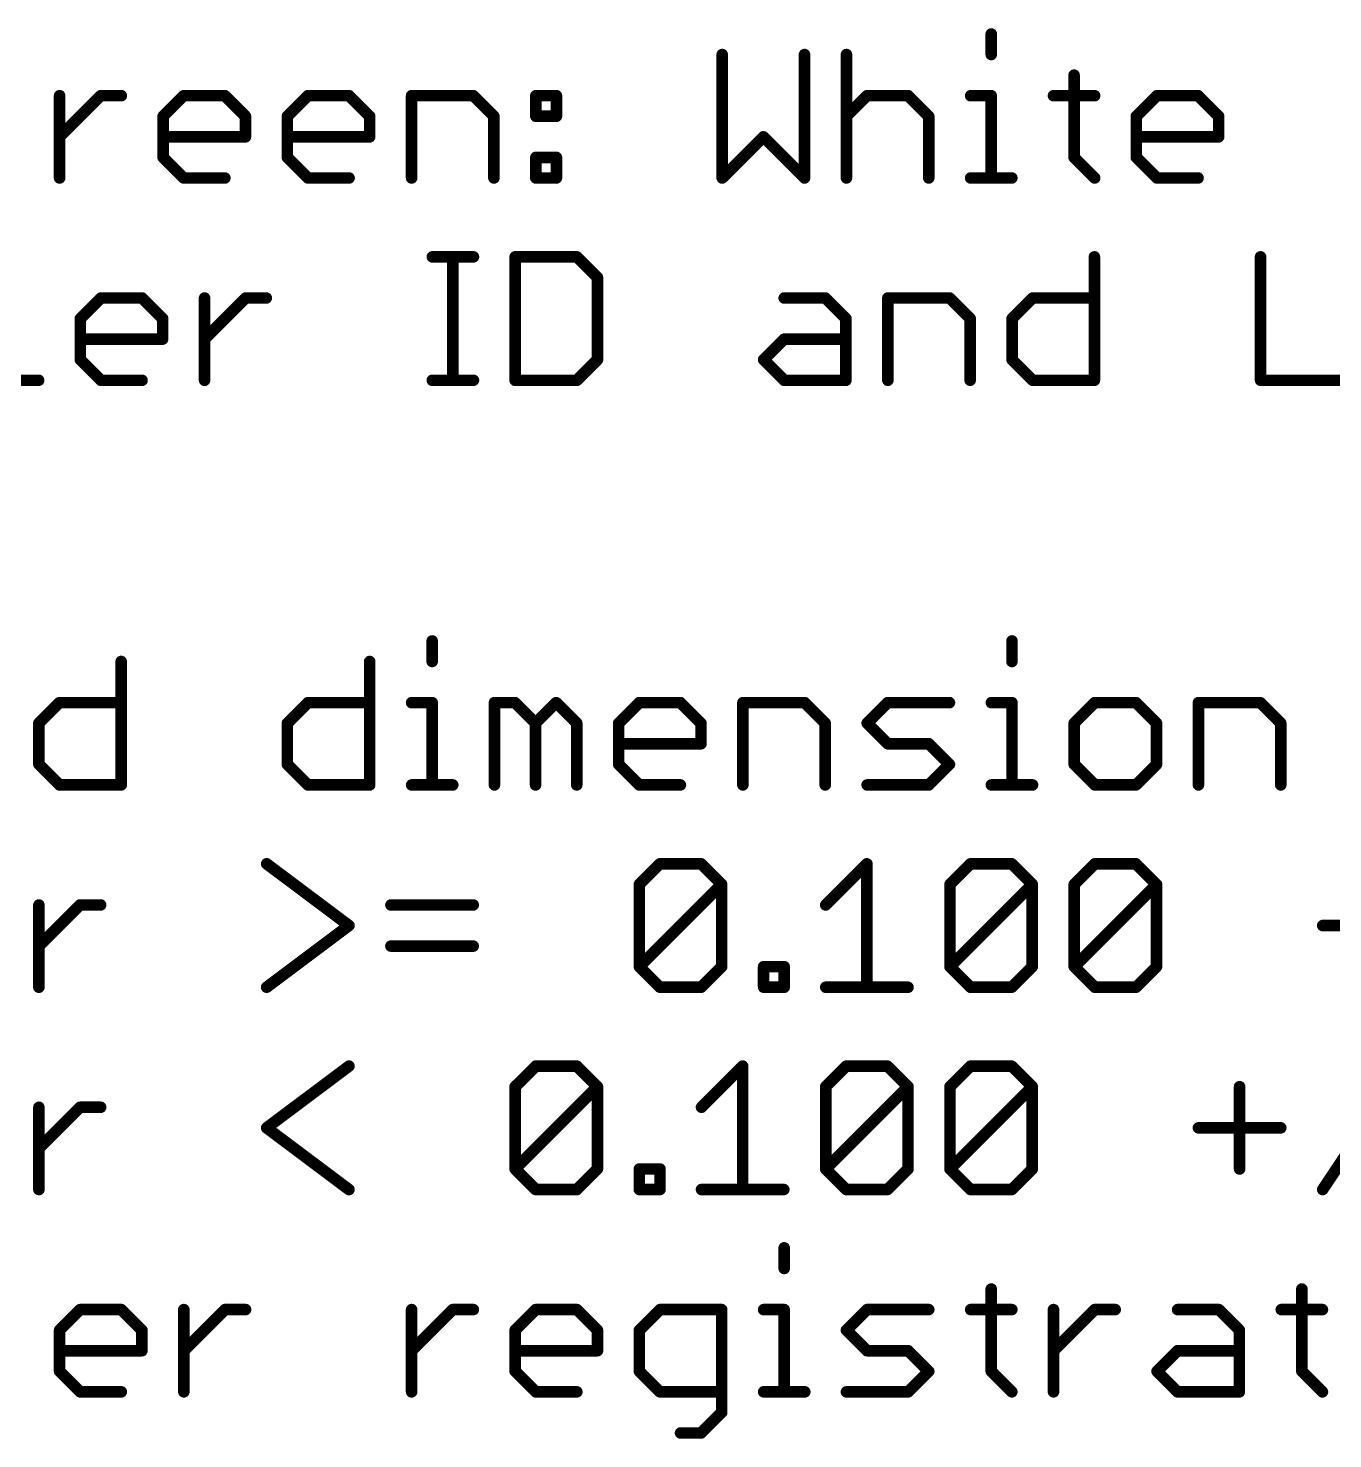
# Model space of a CAD drawing. Extents: x -1.41 to 8.41, y -3.01 to 3.01.
# Drawn here: x 2.829 to 3.506, y -0.776 to -0.044 of the extents above; entities that cross this region are included whole.
import ezdxf

# ---------------------------------------------------------------- set-up
doc = ezdxf.new("R2010")
doc.units = 0
doc.layers.add('52', color=253, linetype='CONTINUOUS')

msp = doc.modelspace()

# ---------------------------------------------------------------- linework, layer by layer
at = {"layer": '52', "const_width": 0.006}
for points in [[(3.328367, -0.04727), (3.328367, -0.057945)], [(3.188782, -0.057945), (3.188782, -0.122)], [(3.231485, -0.122), (3.231485, -0.057945)], [(3.253237, -0.057945), (3.253237, -0.122)], [(3.371337, -0.068621), (3.371337, -0.111324)], [(2.845022, -0.122), (2.845022, -0.079297)], [(2.845022, -0.100648), (2.866374, -0.079297)], [(2.866374, -0.079297), (2.877049, -0.079297)], [(2.898734, -0.089973), (2.90941, -0.079297)], [(2.90941, -0.079297), (2.930762, -0.079297)], [(2.930762, -0.079297), (2.941438, -0.089973)], [(2.963189, -0.089973), (2.973865, -0.079297)], [(2.973865, -0.079297), (2.995217, -0.079297)], [(2.995217, -0.079297), (3.005893, -0.089973)], [(3.027644, -0.122), (3.027644, -0.079297)], [(3.027644, -0.079297), (3.059672, -0.079297)], [(3.059672, -0.079297), (3.070348, -0.089973)], [(3.092099, -0.079297), (3.102775, -0.079297)], [(3.092099, -0.089973), (3.092099, -0.079297)], [(3.102775, -0.079297), (3.102775, -0.089973)], [(3.253237, -0.089973), (3.263913, -0.079297)], [(3.263913, -0.079297), (3.285264, -0.079297)], [(3.285264, -0.079297), (3.29594, -0.089973)], [(3.317692, -0.079297), (3.328367, -0.079297)], [(3.328367, -0.079297), (3.328367, -0.122)], [(3.360662, -0.079297), (3.382013, -0.079297)], [(3.403632, -0.089973), (3.414307, -0.079297)], [(3.414307, -0.079297), (3.435659, -0.079297)], [(3.435659, -0.079297), (3.446335, -0.089973)], [(2.898734, -0.111324), (2.898734, -0.089973)], [(2.941438, -0.089973), (2.941438, -0.100648)], [(2.963189, -0.111324), (2.963189, -0.089973)], [(3.005893, -0.089973), (3.005893, -0.100648)], [(3.070348, -0.089973), (3.070348, -0.122)], [(3.102775, -0.089973), (3.092099, -0.089973)], [(3.29594, -0.089973), (3.29594, -0.122)], [(3.403632, -0.111324), (3.403632, -0.089973)], [(3.446335, -0.089973), (3.446335, -0.100648)], [(2.941438, -0.100648), (2.898734, -0.100648)], [(3.005893, -0.100648), (2.963189, -0.100648)], [(3.188782, -0.122), (3.210133, -0.100648)], [(3.210133, -0.100648), (3.231485, -0.122)], [(3.446335, -0.100648), (3.403632, -0.100648)], [(2.90941, -0.122), (2.898734, -0.111324)], [(2.973865, -0.122), (2.963189, -0.111324)], [(3.092099, -0.111324), (3.102775, -0.111324)], [(3.092099, -0.122), (3.092099, -0.111324)], [(3.102775, -0.111324), (3.102775, -0.122)], [(3.371337, -0.111324), (3.382013, -0.122)], [(3.414307, -0.122), (3.403632, -0.111324)], [(2.930762, -0.122), (2.90941, -0.122)], [(2.995217, -0.122), (2.973865, -0.122)], [(3.102775, -0.122), (3.092099, -0.122)], [(3.317692, -0.122), (3.339043, -0.122)], [(3.435659, -0.122), (3.414307, -0.122)], [(3.038387, -0.162945), (3.059738, -0.162945)], [(3.049063, -0.227), (3.049063, -0.162945)], [(3.081357, -0.162945), (3.081357, -0.227)], [(3.113384, -0.162945), (3.081357, -0.162945)], [(3.12406, -0.173621), (3.113384, -0.162945)], [(3.38188, -0.162945), (3.38188, -0.227)], [(3.468087, -0.162945), (3.468087, -0.227)], [(3.12406, -0.216324), (3.12406, -0.173621)], [(2.855765, -0.194973), (2.86644, -0.184297)], [(2.86644, -0.184297), (2.887792, -0.184297)], [(2.887792, -0.184297), (2.898468, -0.194973)], [(2.920219, -0.227), (2.920219, -0.184297)], [(2.920219, -0.205648), (2.941571, -0.184297)], [(2.941571, -0.184297), (2.952247, -0.184297)], [(3.220943, -0.184297), (3.242294, -0.184297)], [(3.242294, -0.184297), (3.25297, -0.194973)], [(3.274722, -0.227), (3.274722, -0.184297)], [(3.274722, -0.184297), (3.306749, -0.184297)], [(3.306749, -0.184297), (3.317425, -0.194973)], [(3.339177, -0.194973), (3.349852, -0.184297)], [(3.349852, -0.184297), (3.38188, -0.184297)], [(2.855765, -0.216324), (2.855765, -0.194973)], [(2.898468, -0.194973), (2.898468, -0.205648)], [(3.25297, -0.194973), (3.25297, -0.227)], [(3.317425, -0.194973), (3.317425, -0.227)], [(3.339177, -0.216324), (3.339177, -0.194973)], [(2.898468, -0.205648), (2.855765, -0.205648)], [(3.210267, -0.216324), (3.220943, -0.205648)], [(3.220943, -0.205648), (3.25297, -0.205648)], [(2.86644, -0.227), (2.855765, -0.216324)], [(3.113384, -0.227), (3.12406, -0.216324)], [(3.220943, -0.227), (3.210267, -0.216324)], [(3.349852, -0.227), (3.339177, -0.216324)], [(2.812795, -0.227), (2.834146, -0.227)], [(2.887792, -0.227), (2.86644, -0.227)], [(3.038387, -0.227), (3.059738, -0.227)], [(3.081357, -0.227), (3.113384, -0.227)], [(3.25297, -0.227), (3.220943, -0.227)], [(3.38188, -0.227), (3.349852, -0.227)], [(3.468087, -0.227), (3.51079, -0.227)], [(3.03832, -0.36227), (3.03832, -0.372945)], [(3.33911, -0.36227), (3.33911, -0.372945)], [(2.876983, -0.372945), (2.876983, -0.437)], [(3.005893, -0.372945), (3.005893, -0.437)], [(2.83428, -0.404973), (2.844955, -0.394297)], [(2.844955, -0.394297), (2.876983, -0.394297)], [(2.963189, -0.404973), (2.973865, -0.394297)], [(2.973865, -0.394297), (3.005893, -0.394297)], [(3.027644, -0.394297), (3.03832, -0.394297)], [(3.03832, -0.394297), (3.03832, -0.437)], [(3.070614, -0.437), (3.070614, -0.394297)], [(3.070614, -0.394297), (3.08129, -0.394297)], [(3.08129, -0.394297), (3.091966, -0.404973)], [(3.091966, -0.404973), (3.102642, -0.394297)], [(3.102642, -0.394297), (3.113318, -0.404973)], [(3.135069, -0.404973), (3.145745, -0.394297)], [(3.145745, -0.394297), (3.167097, -0.394297)], [(3.167097, -0.394297), (3.177773, -0.404973)], [(3.199524, -0.437), (3.199524, -0.394297)], [(3.199524, -0.394297), (3.231552, -0.394297)], [(3.231552, -0.394297), (3.242227, -0.404973)], [(3.263979, -0.404973), (3.274655, -0.394297)], [(3.274655, -0.394297), (3.306682, -0.394297)], [(3.328434, -0.394297), (3.33911, -0.394297)], [(3.33911, -0.394297), (3.33911, -0.437)], [(3.38208, -0.394297), (3.371404, -0.404973)], [(3.403432, -0.394297), (3.38208, -0.394297)], [(3.414107, -0.404973), (3.403432, -0.394297)], [(3.435859, -0.437), (3.435859, -0.394297)], [(3.435859, -0.394297), (3.467887, -0.394297)], [(3.467887, -0.394297), (3.478562, -0.404973)], [(2.83428, -0.426324), (2.83428, -0.404973)], [(2.963189, -0.426324), (2.963189, -0.404973)], [(3.091966, -0.404973), (3.091966, -0.437)], [(3.113318, -0.404973), (3.113318, -0.437)], [(3.135069, -0.426324), (3.135069, -0.404973)], [(3.177773, -0.404973), (3.177773, -0.415648)], [(3.242227, -0.404973), (3.242227, -0.437)], [(3.274655, -0.415648), (3.263979, -0.404973)], [(3.371404, -0.404973), (3.371404, -0.426324)], [(3.414107, -0.426324), (3.414107, -0.404973)], [(3.478562, -0.404973), (3.478562, -0.437)], [(3.177773, -0.415648), (3.135069, -0.415648)], [(3.296007, -0.415648), (3.274655, -0.415648)], [(3.306682, -0.426324), (3.296007, -0.415648)], [(2.844955, -0.437), (2.83428, -0.426324)], [(2.973865, -0.437), (2.963189, -0.426324)], [(3.145745, -0.437), (3.135069, -0.426324)], [(3.296007, -0.437), (3.306682, -0.426324)], [(3.371404, -0.426324), (3.38208, -0.437)], [(3.403432, -0.437), (3.414107, -0.426324)], [(2.876983, -0.437), (2.844955, -0.437)], [(3.005893, -0.437), (2.973865, -0.437)], [(3.027644, -0.437), (3.048996, -0.437)], [(3.167097, -0.437), (3.145745, -0.437)], [(3.263979, -0.437), (3.296007, -0.437)], [(3.328434, -0.437), (3.349786, -0.437)], [(3.38208, -0.437), (3.403432, -0.437)], [(2.952447, -0.477945), (2.99515, -0.509973)], [(3.145812, -0.488621), (3.156488, -0.477945)], [(3.156488, -0.477945), (3.177839, -0.477945)], [(3.177839, -0.477945), (3.188515, -0.488621)], [(3.242494, -0.499297), (3.263846, -0.477945)], [(3.263846, -0.477945), (3.263846, -0.542)], [(3.306949, -0.488621), (3.317625, -0.477945)], [(3.317625, -0.477945), (3.338977, -0.477945)], [(3.338977, -0.477945), (3.349652, -0.488621)], [(3.371404, -0.488621), (3.38208, -0.477945)], [(3.38208, -0.477945), (3.403432, -0.477945)], [(3.403432, -0.477945), (3.414107, -0.488621)], [(3.145812, -0.531324), (3.145812, -0.488621)], [(3.145812, -0.531324), (3.188515, -0.488621)], [(3.188515, -0.488621), (3.188515, -0.531324)], [(3.306949, -0.531324), (3.306949, -0.488621)], [(3.306949, -0.531324), (3.349652, -0.488621)], [(3.349652, -0.488621), (3.349652, -0.531324)], [(3.371404, -0.531324), (3.371404, -0.488621)], [(3.371404, -0.531324), (3.414107, -0.488621)], [(3.414107, -0.488621), (3.414107, -0.531324)], [(2.83428, -0.542), (2.83428, -0.499297)], [(2.83428, -0.520648), (2.855631, -0.499297)], [(2.855631, -0.499297), (2.866307, -0.499297)], [(3.016902, -0.499297), (3.059605, -0.499297)], [(2.99515, -0.509973), (2.952447, -0.542)], [(3.500314, -0.509973), (3.543017, -0.509973)], [(3.016902, -0.520648), (3.059605, -0.520648)], [(3.156488, -0.542), (3.145812, -0.531324)], [(3.188515, -0.531324), (3.177839, -0.542)], [(3.210267, -0.542), (3.210267, -0.531324)], [(3.210267, -0.531324), (3.220943, -0.531324)], [(3.220943, -0.531324), (3.220943, -0.542)], [(3.317625, -0.542), (3.306949, -0.531324)], [(3.349652, -0.531324), (3.338977, -0.542)], [(3.38208, -0.542), (3.371404, -0.531324)], [(3.414107, -0.531324), (3.403432, -0.542)], [(3.177839, -0.542), (3.156488, -0.542)], [(3.220943, -0.542), (3.210267, -0.542)], [(3.242494, -0.542), (3.285197, -0.542)], [(3.338977, -0.542), (3.317625, -0.542)], [(3.403432, -0.542), (3.38208, -0.542)], [(2.99515, -0.582945), (2.952447, -0.614973)], [(3.081357, -0.593621), (3.092033, -0.582945)], [(3.092033, -0.582945), (3.113384, -0.582945)], [(3.113384, -0.582945), (3.12406, -0.593621)], [(3.178039, -0.604297), (3.199391, -0.582945)], [(3.199391, -0.582945), (3.199391, -0.647)], [(3.242494, -0.593621), (3.25317, -0.582945)], [(3.25317, -0.582945), (3.274522, -0.582945)], [(3.274522, -0.582945), (3.285197, -0.593621)], [(3.306949, -0.593621), (3.317625, -0.582945)], [(3.317625, -0.582945), (3.338977, -0.582945)], [(3.338977, -0.582945), (3.349652, -0.593621)], [(3.500314, -0.647), (3.543017, -0.582945)], [(3.081357, -0.636324), (3.081357, -0.593621)], [(3.081357, -0.636324), (3.12406, -0.593621)], [(3.12406, -0.593621), (3.12406, -0.636324)], [(3.242494, -0.636324), (3.242494, -0.593621)], [(3.242494, -0.636324), (3.285197, -0.593621)], [(3.285197, -0.593621), (3.285197, -0.636324)], [(3.306949, -0.636324), (3.306949, -0.593621)], [(3.306949, -0.636324), (3.349652, -0.593621)], [(3.349652, -0.593621), (3.349652, -0.636324)], [(3.457211, -0.593621), (3.457211, -0.636324)], [(2.83428, -0.647), (2.83428, -0.604297)], [(2.83428, -0.625648), (2.855631, -0.604297)], [(2.855631, -0.604297), (2.866307, -0.604297)], [(2.952447, -0.614973), (2.99515, -0.647)], [(3.435859, -0.614973), (3.478562, -0.614973)], [(3.092033, -0.647), (3.081357, -0.636324)], [(3.12406, -0.636324), (3.113384, -0.647)], [(3.145812, -0.647), (3.145812, -0.636324)], [(3.145812, -0.636324), (3.156488, -0.636324)], [(3.156488, -0.636324), (3.156488, -0.647)], [(3.25317, -0.647), (3.242494, -0.636324)], [(3.285197, -0.636324), (3.274522, -0.647)], [(3.317625, -0.647), (3.306949, -0.636324)], [(3.349652, -0.636324), (3.338977, -0.647)], [(3.113384, -0.647), (3.092033, -0.647)], [(3.156488, -0.647), (3.145812, -0.647)], [(3.178039, -0.647), (3.220742, -0.647)], [(3.274522, -0.647), (3.25317, -0.647)], [(3.338977, -0.647), (3.317625, -0.647)], [(3.220943, -0.67727), (3.220943, -0.687945)], [(3.328367, -0.698621), (3.328367, -0.741324)], [(3.489505, -0.698621), (3.489505, -0.741324)], [(2.845022, -0.719973), (2.855698, -0.709297)], [(2.855698, -0.709297), (2.877049, -0.709297)], [(2.877049, -0.709297), (2.887725, -0.719973)], [(2.909477, -0.752), (2.909477, -0.709297)], [(2.909477, -0.730648), (2.930828, -0.709297)], [(2.930828, -0.709297), (2.941504, -0.709297)], [(3.027644, -0.752), (3.027644, -0.709297)], [(3.027644, -0.730648), (3.048996, -0.709297)], [(3.048996, -0.709297), (3.059672, -0.709297)], [(3.081357, -0.719973), (3.092033, -0.709297)], [(3.092033, -0.709297), (3.113384, -0.709297)], [(3.113384, -0.709297), (3.12406, -0.719973)], [(3.156488, -0.709297), (3.145812, -0.719973)], [(3.188515, -0.709297), (3.156488, -0.709297)], [(3.188515, -0.762676), (3.188515, -0.709297)], [(3.210267, -0.709297), (3.220943, -0.709297)], [(3.220943, -0.709297), (3.220943, -0.752)], [(3.253237, -0.719973), (3.263913, -0.709297)], [(3.263913, -0.709297), (3.29594, -0.709297)], [(3.317692, -0.709297), (3.339043, -0.709297)], [(3.360662, -0.752), (3.360662, -0.709297)], [(3.360662, -0.730648), (3.382013, -0.709297)], [(3.382013, -0.709297), (3.392689, -0.709297)], [(3.42505, -0.709297), (3.446402, -0.709297)], [(3.446402, -0.709297), (3.457077, -0.719973)], [(3.478829, -0.709297), (3.500181, -0.709297)], [(2.845022, -0.741324), (2.845022, -0.719973)], [(2.887725, -0.719973), (2.887725, -0.730648)], [(3.081357, -0.741324), (3.081357, -0.719973)], [(3.12406, -0.719973), (3.12406, -0.730648)], [(3.145812, -0.719973), (3.145812, -0.741324)], [(3.263913, -0.730648), (3.253237, -0.719973)], [(3.457077, -0.719973), (3.457077, -0.752)], [(2.887725, -0.730648), (2.845022, -0.730648)], [(3.12406, -0.730648), (3.081357, -0.730648)], [(3.285264, -0.730648), (3.263913, -0.730648)], [(3.29594, -0.741324), (3.285264, -0.730648)], [(3.414374, -0.741324), (3.42505, -0.730648)], [(3.42505, -0.730648), (3.457077, -0.730648)], [(2.855698, -0.752), (2.845022, -0.741324)], [(3.092033, -0.752), (3.081357, -0.741324)], [(3.145812, -0.741324), (3.156488, -0.752)], [(3.285264, -0.752), (3.29594, -0.741324)], [(3.328367, -0.741324), (3.339043, -0.752)], [(3.42505, -0.752), (3.414374, -0.741324)], [(3.489505, -0.741324), (3.500181, -0.752)], [(2.877049, -0.752), (2.855698, -0.752)], [(3.113384, -0.752), (3.092033, -0.752)], [(3.156488, -0.752), (3.188515, -0.752)], [(3.210267, -0.752), (3.231618, -0.752)], [(3.253237, -0.752), (3.285264, -0.752)], [(3.457077, -0.752), (3.42505, -0.752)], [(3.177839, -0.773352), (3.188515, -0.762676)], [(3.167163, -0.773352), (3.177839, -0.773352)]]:
    msp.add_lwpolyline(points, dxfattribs=at)
at = {"layer": '52', "const_width": 0.003}
for points in [[(3.329867, -0.04727, 1), (3.326867, -0.04727)], [(3.190282, -0.057945, 1), (3.187282, -0.057945)], [(3.232985, -0.057945, 1), (3.229985, -0.057945)], [(3.254737, -0.057945, 1), (3.251737, -0.057945)], [(3.326867, -0.057945, 1), (3.329867, -0.057945)], [(3.372837, -0.068621, 1), (3.369837, -0.068621)], [(2.846522, -0.079297, 1), (2.843522, -0.079297)], [(2.866374, -0.077797, 1), (2.866374, -0.080797)], [(2.867434, -0.080358, 1), (2.865313, -0.078236)], [(2.877049, -0.080797, 1), (2.877049, -0.077797)], [(2.90941, -0.077797, 1), (2.90941, -0.080797)], [(2.910471, -0.080358, 1), (2.90835, -0.078236)], [(2.931822, -0.078236, 1), (2.929701, -0.080358)], [(2.930762, -0.080797, 1), (2.930762, -0.077797)], [(2.973865, -0.077797, 1), (2.973865, -0.080797)], [(2.974926, -0.080358, 1), (2.972804, -0.078236)], [(2.996277, -0.078236, 1), (2.994156, -0.080358)], [(2.995217, -0.080797, 1), (2.995217, -0.077797)], [(3.029144, -0.079297, 1), (3.026144, -0.079297)], [(3.027644, -0.077797, 1), (3.027644, -0.080797)], [(3.060732, -0.078236, 1), (3.058611, -0.080358)], [(3.059672, -0.080797, 1), (3.059672, -0.077797)], [(3.092099, -0.077797, 1), (3.092099, -0.080797)], [(3.093599, -0.079297, 1), (3.090599, -0.079297)], [(3.104275, -0.079297, 1), (3.101275, -0.079297)], [(3.102775, -0.080797, 1), (3.102775, -0.077797)], [(3.263913, -0.077797, 1), (3.263913, -0.080797)], [(3.264973, -0.080358, 1), (3.262852, -0.078236)], [(3.286325, -0.078236, 1), (3.284203, -0.080358)], [(3.285264, -0.080797, 1), (3.285264, -0.077797)], [(3.317692, -0.077797, 1), (3.317692, -0.080797)], [(3.329867, -0.079297, 1), (3.326867, -0.079297)], [(3.328367, -0.080797, 1), (3.328367, -0.077797)], [(3.360662, -0.077797, 1), (3.360662, -0.080797)], [(3.382013, -0.080797, 1), (3.382013, -0.077797)], [(3.414307, -0.077797, 1), (3.414307, -0.080797)], [(3.415368, -0.080358, 1), (3.413247, -0.078236)], [(3.43672, -0.078236, 1), (3.434598, -0.080358)], [(3.435659, -0.080797, 1), (3.435659, -0.077797)], [(2.900234, -0.089973, 1), (2.897234, -0.089973)], [(2.897674, -0.088912, 1), (2.899795, -0.091033)], [(2.942938, -0.089973, 1), (2.939938, -0.089973)], [(2.940377, -0.091033, 1), (2.942498, -0.088912)], [(2.964689, -0.089973, 1), (2.961689, -0.089973)], [(2.962129, -0.088912, 1), (2.96425, -0.091033)], [(3.007393, -0.089973, 1), (3.004393, -0.089973)], [(3.004832, -0.091033, 1), (3.006953, -0.088912)], [(3.071848, -0.089973, 1), (3.068848, -0.089973)], [(3.069287, -0.091033, 1), (3.071408, -0.088912)], [(3.092099, -0.088473, 1), (3.092099, -0.091473)], [(3.102775, -0.091473, 1), (3.102775, -0.088473)], [(3.252176, -0.088912, 1), (3.254298, -0.091033)], [(3.29744, -0.089973, 1), (3.29444, -0.089973)], [(3.294879, -0.091033, 1), (3.297001, -0.088912)], [(3.405132, -0.089973, 1), (3.402132, -0.089973)], [(3.402571, -0.088912, 1), (3.404692, -0.091033)], [(3.447835, -0.089973, 1), (3.444835, -0.089973)], [(3.445274, -0.091033, 1), (3.447396, -0.088912)], [(3.090599, -0.089973, 1), (3.093599, -0.089973)], [(3.101275, -0.089973, 1), (3.104275, -0.089973)], [(2.843961, -0.099588, 1), (2.846083, -0.101709)], [(2.898734, -0.099148, 1), (2.898734, -0.102148)], [(2.939938, -0.100648, 1), (2.942938, -0.100648)], [(2.941438, -0.102148, 1), (2.941438, -0.099148)], [(2.963189, -0.099148, 1), (2.963189, -0.102148)], [(3.004393, -0.100648, 1), (3.007393, -0.100648)], [(3.005893, -0.102148, 1), (3.005893, -0.099148)], [(3.211194, -0.099588, 1), (3.209073, -0.101709)], [(3.211194, -0.101709, 1), (3.209073, -0.099588)], [(3.403632, -0.099148, 1), (3.403632, -0.102148)], [(3.444835, -0.100648, 1), (3.447835, -0.100648)], [(3.446335, -0.102148, 1), (3.446335, -0.099148)], [(2.899795, -0.110264, 1), (2.897674, -0.112385)], [(2.96425, -0.110264, 1), (2.962129, -0.112385)], [(3.092099, -0.109824, 1), (3.092099, -0.112824)], [(3.093599, -0.111324, 1), (3.090599, -0.111324)], [(3.104275, -0.111324, 1), (3.101275, -0.111324)], [(3.102775, -0.112824, 1), (3.102775, -0.109824)], [(3.372398, -0.110264, 1), (3.370277, -0.112385)], [(3.404692, -0.110264, 1), (3.402571, -0.112385)], [(2.897234, -0.111324, 1), (2.900234, -0.111324)], [(2.961689, -0.111324, 1), (2.964689, -0.111324)], [(3.369837, -0.111324, 1), (3.372837, -0.111324)], [(3.402132, -0.111324, 1), (3.405132, -0.111324)], [(2.843522, -0.122, 1), (2.846522, -0.122)], [(2.90941, -0.1205, 1), (2.90941, -0.1235)], [(2.90835, -0.123061, 1), (2.910471, -0.120939)], [(2.930762, -0.1235, 1), (2.930762, -0.1205)], [(2.973865, -0.1205, 1), (2.973865, -0.1235)], [(2.972804, -0.123061, 1), (2.974926, -0.120939)], [(2.995217, -0.1235, 1), (2.995217, -0.1205)], [(3.026144, -0.122, 1), (3.029144, -0.122)], [(3.068848, -0.122, 1), (3.071848, -0.122)], [(3.092099, -0.1205, 1), (3.092099, -0.1235)], [(3.090599, -0.122, 1), (3.093599, -0.122)], [(3.101275, -0.122, 1), (3.104275, -0.122)], [(3.102775, -0.1235, 1), (3.102775, -0.1205)], [(3.187721, -0.120939, 1), (3.189843, -0.123061)], [(3.187282, -0.122, 1), (3.190282, -0.122)], [(3.229985, -0.122, 1), (3.232985, -0.122)], [(3.230424, -0.123061, 1), (3.232546, -0.120939)], [(3.251737, -0.122, 1), (3.254737, -0.122)], [(3.29444, -0.122, 1), (3.29744, -0.122)], [(3.317692, -0.1205, 1), (3.317692, -0.1235)], [(3.326867, -0.122, 1), (3.329867, -0.122)], [(3.339043, -0.1235, 1), (3.339043, -0.1205)], [(3.380953, -0.123061, 1), (3.383074, -0.120939)], [(3.414307, -0.1205, 1), (3.414307, -0.1235)], [(3.413247, -0.123061, 1), (3.415368, -0.120939)], [(3.435659, -0.1235, 1), (3.435659, -0.1205)], [(3.038387, -0.161445, 1), (3.038387, -0.164445)], [(3.050563, -0.162945, 1), (3.047563, -0.162945)], [(3.059738, -0.164445, 1), (3.059738, -0.161445)], [(3.082857, -0.162945, 1), (3.079857, -0.162945)], [(3.081357, -0.161445, 1), (3.081357, -0.164445)], [(3.114445, -0.161885, 1), (3.112324, -0.164006)], [(3.113384, -0.164445, 1), (3.113384, -0.161445)], [(3.38338, -0.162945, 1), (3.38038, -0.162945)], [(3.469587, -0.162945, 1), (3.466587, -0.162945)], [(3.12556, -0.173621, 1), (3.12256, -0.173621)], [(3.122999, -0.174682, 1), (3.125121, -0.17256)], [(2.86644, -0.182797, 1), (2.86644, -0.185797)], [(2.867501, -0.185358, 1), (2.86538, -0.183236)], [(2.888852, -0.183236, 1), (2.886731, -0.185358)], [(2.887792, -0.185797, 1), (2.887792, -0.182797)], [(2.921719, -0.184297, 1), (2.918719, -0.184297)], [(2.941571, -0.182797, 1), (2.941571, -0.185797)], [(2.942632, -0.185358, 1), (2.94051, -0.183236)], [(2.952247, -0.185797, 1), (2.952247, -0.182797)], [(3.220943, -0.182797, 1), (3.220943, -0.185797)], [(3.243355, -0.183236, 1), (3.241234, -0.185358)], [(3.242294, -0.185797, 1), (3.242294, -0.182797)], [(3.276222, -0.184297, 1), (3.273222, -0.184297)], [(3.274722, -0.182797, 1), (3.274722, -0.185797)], [(3.30781, -0.183236, 1), (3.305688, -0.185358)], [(3.306749, -0.185797, 1), (3.306749, -0.182797)], [(3.349852, -0.182797, 1), (3.349852, -0.185797)], [(3.350913, -0.185358, 1), (3.348792, -0.183236)], [(3.38188, -0.185797, 1), (3.38188, -0.182797)], [(2.857265, -0.194973, 1), (2.854265, -0.194973)], [(2.854704, -0.193912, 1), (2.856825, -0.196033)], [(2.899968, -0.194973, 1), (2.896968, -0.194973)], [(2.897407, -0.196033, 1), (2.899528, -0.193912)], [(3.25447, -0.194973, 1), (3.25147, -0.194973)], [(3.251909, -0.196033, 1), (3.254031, -0.193912)], [(3.318925, -0.194973, 1), (3.315925, -0.194973)], [(3.316364, -0.196033, 1), (3.318486, -0.193912)], [(3.340677, -0.194973, 1), (3.337677, -0.194973)], [(3.338116, -0.193912, 1), (3.340237, -0.196033)], [(2.855765, -0.204148, 1), (2.855765, -0.207148)], [(2.896968, -0.205648, 1), (2.899968, -0.205648)], [(2.898468, -0.207148, 1), (2.898468, -0.204148)], [(2.919159, -0.204588, 1), (2.92128, -0.206709)], [(3.220943, -0.204148, 1), (3.220943, -0.207148)], [(3.222003, -0.206709, 1), (3.219882, -0.204588)], [(3.25297, -0.207148, 1), (3.25297, -0.204148)], [(2.856825, -0.215264, 1), (2.854704, -0.217385)], [(2.854265, -0.216324, 1), (2.857265, -0.216324)], [(3.12256, -0.216324, 1), (3.12556, -0.216324)], [(3.125121, -0.217385, 1), (3.122999, -0.215264)], [(3.211328, -0.215264, 1), (3.209206, -0.217385)], [(3.209206, -0.215264, 1), (3.211328, -0.217385)], [(3.340237, -0.215264, 1), (3.338116, -0.217385)], [(3.337677, -0.216324, 1), (3.340677, -0.216324)], [(2.834146, -0.2285, 1), (2.834146, -0.2255)], [(2.86644, -0.2255, 1), (2.86644, -0.2285)], [(2.86538, -0.228061, 1), (2.867501, -0.225939)], [(2.887792, -0.2285, 1), (2.887792, -0.2255)], [(2.918719, -0.227, 1), (2.921719, -0.227)], [(3.038387, -0.2255, 1), (3.038387, -0.2285)], [(3.047563, -0.227, 1), (3.050563, -0.227)], [(3.059738, -0.2285, 1), (3.059738, -0.2255)], [(3.081357, -0.2255, 1), (3.081357, -0.2285)], [(3.079857, -0.227, 1), (3.082857, -0.227)], [(3.112324, -0.225939, 1), (3.114445, -0.228061)], [(3.113384, -0.2285, 1), (3.113384, -0.2255)], [(3.220943, -0.2255, 1), (3.220943, -0.2285)], [(3.219882, -0.228061, 1), (3.222003, -0.225939)], [(3.25147, -0.227, 1), (3.25447, -0.227)], [(3.25297, -0.2285, 1), (3.25297, -0.2255)], [(3.273222, -0.227, 1), (3.276222, -0.227)], [(3.315925, -0.227, 1), (3.318925, -0.227)], [(3.349852, -0.2255, 1), (3.349852, -0.2285)], [(3.348792, -0.228061, 1), (3.350913, -0.225939)], [(3.38038, -0.227, 1), (3.38338, -0.227)], [(3.38188, -0.2285, 1), (3.38188, -0.2255)], [(3.468087, -0.2255, 1), (3.468087, -0.2285)], [(3.466587, -0.227, 1), (3.469587, -0.227)], [(3.03982, -0.36227, 1), (3.03682, -0.36227)], [(3.34061, -0.36227, 1), (3.33761, -0.36227)], [(2.878483, -0.372945, 1), (2.875483, -0.372945)], [(3.007393, -0.372945, 1), (3.004393, -0.372945)], [(3.03682, -0.372945, 1), (3.03982, -0.372945)], [(3.33761, -0.372945, 1), (3.34061, -0.372945)], [(2.844955, -0.392797, 1), (2.844955, -0.395797)], [(2.846016, -0.395358, 1), (2.843895, -0.393236)], [(2.876983, -0.395797, 1), (2.876983, -0.392797)], [(2.973865, -0.392797, 1), (2.973865, -0.395797)], [(2.974926, -0.395358, 1), (2.972804, -0.393236)], [(3.005893, -0.395797, 1), (3.005893, -0.392797)], [(3.027644, -0.392797, 1), (3.027644, -0.395797)], [(3.03982, -0.394297, 1), (3.03682, -0.394297)], [(3.03832, -0.395797, 1), (3.03832, -0.392797)], [(3.072114, -0.394297, 1), (3.069114, -0.394297)], [(3.070614, -0.392797, 1), (3.070614, -0.395797)], [(3.082351, -0.393236, 1), (3.080229, -0.395358)], [(3.08129, -0.395797, 1), (3.08129, -0.392797)], [(3.103702, -0.393236, 1), (3.101581, -0.395358)], [(3.103702, -0.395358, 1), (3.101581, -0.393236)], [(3.145745, -0.392797, 1), (3.145745, -0.395797)], [(3.146806, -0.395358, 1), (3.144684, -0.393236)], [(3.168157, -0.393236, 1), (3.166036, -0.395358)], [(3.167097, -0.395797, 1), (3.167097, -0.392797)], [(3.201024, -0.394297, 1), (3.198024, -0.394297)], [(3.199524, -0.392797, 1), (3.199524, -0.395797)], [(3.232612, -0.393236, 1), (3.230491, -0.395358)], [(3.231552, -0.395797, 1), (3.231552, -0.392797)], [(3.274655, -0.392797, 1), (3.274655, -0.395797)], [(3.275716, -0.395358, 1), (3.273594, -0.393236)], [(3.306682, -0.395797, 1), (3.306682, -0.392797)], [(3.328434, -0.392797, 1), (3.328434, -0.395797)], [(3.34061, -0.394297, 1), (3.33761, -0.394297)], [(3.33911, -0.395797, 1), (3.33911, -0.392797)], [(3.38208, -0.392797, 1), (3.38208, -0.395797)], [(3.383141, -0.395358, 1), (3.381019, -0.393236)], [(3.404492, -0.393236, 1), (3.402371, -0.395358)], [(3.403432, -0.395797, 1), (3.403432, -0.392797)], [(3.437359, -0.394297, 1), (3.434359, -0.394297)], [(3.435859, -0.392797, 1), (3.435859, -0.395797)], [(3.468947, -0.393236, 1), (3.466826, -0.395358)], [(3.467887, -0.395797, 1), (3.467887, -0.392797)], [(2.83578, -0.404973, 1), (2.83278, -0.404973)], [(2.833219, -0.403912, 1), (2.83534, -0.406033)], [(2.964689, -0.404973, 1), (2.961689, -0.404973)], [(2.962129, -0.403912, 1), (2.96425, -0.406033)], [(3.093466, -0.404973, 1), (3.090466, -0.404973)], [(3.090905, -0.403912, 1), (3.093027, -0.406033)], [(3.090905, -0.406033, 1), (3.093027, -0.403912)], [(3.114818, -0.404973, 1), (3.111818, -0.404973)], [(3.112257, -0.406033, 1), (3.114378, -0.403912)], [(3.136569, -0.404973, 1), (3.133569, -0.404973)], [(3.134009, -0.403912, 1), (3.13613, -0.406033)], [(3.179273, -0.404973, 1), (3.176273, -0.404973)], [(3.176712, -0.406033, 1), (3.178833, -0.403912)], [(3.243727, -0.404973, 1), (3.240727, -0.404973)], [(3.241167, -0.406033, 1), (3.243288, -0.403912)], [(3.26504, -0.403912, 1), (3.262919, -0.406033)], [(3.262919, -0.403912, 1), (3.26504, -0.406033)], [(3.372904, -0.404973, 1), (3.369904, -0.404973)], [(3.370344, -0.403912, 1), (3.372465, -0.406033)], [(3.415607, -0.404973, 1), (3.412607, -0.404973)], [(3.413047, -0.406033, 1), (3.415168, -0.403912)], [(3.480062, -0.404973, 1), (3.477062, -0.404973)], [(3.477502, -0.406033, 1), (3.479623, -0.403912)], [(3.135069, -0.414148, 1), (3.135069, -0.417148)], [(3.176273, -0.415648, 1), (3.179273, -0.415648)], [(3.177773, -0.417148, 1), (3.177773, -0.414148)], [(3.274655, -0.414148, 1), (3.274655, -0.417148)], [(3.273594, -0.416709, 1), (3.275716, -0.414588)], [(3.297067, -0.414588, 1), (3.294946, -0.416709)], [(3.296007, -0.417148, 1), (3.296007, -0.414148)], [(2.83534, -0.425264, 1), (2.833219, -0.427385)], [(2.96425, -0.425264, 1), (2.962129, -0.427385)], [(3.13613, -0.425264, 1), (3.134009, -0.427385)], [(3.307743, -0.427385, 1), (3.305622, -0.425264)], [(3.305622, -0.427385, 1), (3.307743, -0.425264)], [(3.372465, -0.425264, 1), (3.370344, -0.427385)], [(3.415168, -0.427385, 1), (3.413047, -0.425264)], [(2.83278, -0.426324, 1), (2.83578, -0.426324)], [(2.961689, -0.426324, 1), (2.964689, -0.426324)], [(3.133569, -0.426324, 1), (3.136569, -0.426324)], [(3.369904, -0.426324, 1), (3.372904, -0.426324)], [(3.412607, -0.426324, 1), (3.415607, -0.426324)], [(2.844955, -0.4355, 1), (2.844955, -0.4385)], [(2.843895, -0.438061, 1), (2.846016, -0.435939)], [(2.875483, -0.437, 1), (2.878483, -0.437)], [(2.876983, -0.4385, 1), (2.876983, -0.4355)], [(2.973865, -0.4355, 1), (2.973865, -0.4385)], [(2.972804, -0.438061, 1), (2.974926, -0.435939)], [(3.004393, -0.437, 1), (3.007393, -0.437)], [(3.005893, -0.4385, 1), (3.005893, -0.4355)], [(3.027644, -0.4355, 1), (3.027644, -0.4385)], [(3.03682, -0.437, 1), (3.03982, -0.437)], [(3.048996, -0.4385, 1), (3.048996, -0.4355)], [(3.069114, -0.437, 1), (3.072114, -0.437)], [(3.090466, -0.437, 1), (3.093466, -0.437)], [(3.111818, -0.437, 1), (3.114818, -0.437)], [(3.145745, -0.4355, 1), (3.145745, -0.4385)], [(3.144684, -0.438061, 1), (3.146806, -0.435939)], [(3.167097, -0.4385, 1), (3.167097, -0.4355)], [(3.198024, -0.437, 1), (3.201024, -0.437)], [(3.240727, -0.437, 1), (3.243727, -0.437)], [(3.263979, -0.4355, 1), (3.263979, -0.4385)], [(3.294946, -0.435939, 1), (3.297067, -0.438061)], [(3.296007, -0.4385, 1), (3.296007, -0.4355)], [(3.328434, -0.4355, 1), (3.328434, -0.4385)], [(3.33761, -0.437, 1), (3.34061, -0.437)], [(3.349786, -0.4385, 1), (3.349786, -0.4355)], [(3.38208, -0.4355, 1), (3.38208, -0.4385)], [(3.381019, -0.438061, 1), (3.383141, -0.435939)], [(3.402371, -0.435939, 1), (3.404492, -0.438061)], [(3.403432, -0.4385, 1), (3.403432, -0.4355)], [(3.434359, -0.437, 1), (3.437359, -0.437)], [(3.477062, -0.437, 1), (3.480062, -0.437)], [(2.953347, -0.476745, 1), (2.951547, -0.479145)], [(3.156488, -0.476445, 1), (3.156488, -0.479445)], [(3.157548, -0.479006, 1), (3.155427, -0.476885)], [(3.1789, -0.476885, 1), (3.176779, -0.479006)], [(3.177839, -0.479445, 1), (3.177839, -0.476445)], [(3.265346, -0.477945, 1), (3.262346, -0.477945)], [(3.264907, -0.479006, 1), (3.262785, -0.476885)], [(3.317625, -0.476445, 1), (3.317625, -0.479445)], [(3.318686, -0.479006, 1), (3.316564, -0.476885)], [(3.340037, -0.476885, 1), (3.337916, -0.479006)], [(3.338977, -0.479445, 1), (3.338977, -0.476445)], [(3.38208, -0.476445, 1), (3.38208, -0.479445)], [(3.383141, -0.479006, 1), (3.381019, -0.476885)], [(3.404492, -0.476885, 1), (3.402371, -0.479006)], [(3.403432, -0.479445, 1), (3.403432, -0.476445)], [(3.147312, -0.488621, 1), (3.144312, -0.488621)], [(3.144751, -0.48756, 1), (3.146873, -0.489682)], [(3.190015, -0.488621, 1), (3.187015, -0.488621)], [(3.189576, -0.489682, 1), (3.187454, -0.48756)], [(3.187454, -0.489682, 1), (3.189576, -0.48756)], [(3.308449, -0.488621, 1), (3.305449, -0.488621)], [(3.305889, -0.48756, 1), (3.30801, -0.489682)], [(3.351152, -0.488621, 1), (3.348152, -0.488621)], [(3.350713, -0.489682, 1), (3.348592, -0.48756)], [(3.348592, -0.489682, 1), (3.350713, -0.48756)], [(3.372904, -0.488621, 1), (3.369904, -0.488621)], [(3.370344, -0.48756, 1), (3.372465, -0.489682)], [(3.415607, -0.488621, 1), (3.412607, -0.488621)], [(3.415168, -0.489682, 1), (3.413047, -0.48756)], [(3.413047, -0.489682, 1), (3.415168, -0.48756)], [(2.83578, -0.499297, 1), (2.83278, -0.499297)], [(2.855631, -0.497797, 1), (2.855631, -0.500797)], [(2.856692, -0.500358, 1), (2.85457, -0.498236)], [(2.866307, -0.500797, 1), (2.866307, -0.497797)], [(3.016902, -0.497797, 1), (3.016902, -0.500797)], [(3.059605, -0.500797, 1), (3.059605, -0.497797)], [(3.241434, -0.498236, 1), (3.243555, -0.500358)], [(2.99605, -0.511173, 1), (2.99425, -0.508773)], [(2.99425, -0.511173, 1), (2.99605, -0.508773)], [(3.500314, -0.508473, 1), (3.500314, -0.511473)], [(2.833219, -0.519588, 1), (2.83534, -0.521709)], [(3.016902, -0.519148, 1), (3.016902, -0.522148)], [(3.059605, -0.522148, 1), (3.059605, -0.519148)], [(3.146873, -0.530264, 1), (3.144751, -0.532385)], [(3.144751, -0.530264, 1), (3.146873, -0.532385)], [(3.144312, -0.531324, 1), (3.147312, -0.531324)], [(3.187015, -0.531324, 1), (3.190015, -0.531324)], [(3.189576, -0.532385, 1), (3.187454, -0.530264)], [(3.211767, -0.531324, 1), (3.208767, -0.531324)], [(3.210267, -0.529824, 1), (3.210267, -0.532824)], [(3.222443, -0.531324, 1), (3.219443, -0.531324)], [(3.220943, -0.532824, 1), (3.220943, -0.529824)], [(3.305449, -0.531324, 1), (3.308449, -0.531324)], [(3.30801, -0.530264, 1), (3.305889, -0.532385)], [(3.305889, -0.530264, 1), (3.30801, -0.532385)], [(3.348152, -0.531324, 1), (3.351152, -0.531324)], [(3.350713, -0.532385, 1), (3.348592, -0.530264)], [(3.369904, -0.531324, 1), (3.372904, -0.531324)], [(3.372465, -0.530264, 1), (3.370344, -0.532385)], [(3.370344, -0.530264, 1), (3.372465, -0.532385)], [(3.412607, -0.531324, 1), (3.415607, -0.531324)], [(3.415168, -0.532385, 1), (3.413047, -0.530264)], [(2.83278, -0.542, 1), (2.83578, -0.542)], [(2.951547, -0.5408, 1), (2.953347, -0.5432)], [(3.156488, -0.5405, 1), (3.156488, -0.5435)], [(3.155427, -0.543061, 1), (3.157548, -0.540939)], [(3.176779, -0.540939, 1), (3.1789, -0.543061)], [(3.177839, -0.5435, 1), (3.177839, -0.5405)], [(3.210267, -0.5405, 1), (3.210267, -0.5435)], [(3.208767, -0.542, 1), (3.211767, -0.542)], [(3.219443, -0.542, 1), (3.222443, -0.542)], [(3.220943, -0.5435, 1), (3.220943, -0.5405)], [(3.242494, -0.5405, 1), (3.242494, -0.5435)], [(3.262346, -0.542, 1), (3.265346, -0.542)], [(3.285197, -0.5435, 1), (3.285197, -0.5405)], [(3.317625, -0.5405, 1), (3.317625, -0.5435)], [(3.316564, -0.543061, 1), (3.318686, -0.540939)], [(3.337916, -0.540939, 1), (3.340037, -0.543061)], [(3.338977, -0.5435, 1), (3.338977, -0.5405)], [(3.38208, -0.5405, 1), (3.38208, -0.5435)], [(3.381019, -0.543061, 1), (3.383141, -0.540939)], [(3.402371, -0.540939, 1), (3.404492, -0.543061)], [(3.403432, -0.5435, 1), (3.403432, -0.5405)], [(2.99605, -0.584145, 1), (2.99425, -0.581745)], [(3.092033, -0.581445, 1), (3.092033, -0.584445)], [(3.093093, -0.584006, 1), (3.090972, -0.581885)], [(3.114445, -0.581885, 1), (3.112324, -0.584006)], [(3.113384, -0.584445, 1), (3.113384, -0.581445)], [(3.200891, -0.582945, 1), (3.197891, -0.582945)], [(3.200452, -0.584006, 1), (3.19833, -0.581885)], [(3.25317, -0.581445, 1), (3.25317, -0.584445)], [(3.254231, -0.584006, 1), (3.252109, -0.581885)], [(3.275582, -0.581885, 1), (3.273461, -0.584006)], [(3.274522, -0.584445, 1), (3.274522, -0.581445)], [(3.317625, -0.581445, 1), (3.317625, -0.584445)], [(3.318686, -0.584006, 1), (3.316564, -0.581885)], [(3.340037, -0.581885, 1), (3.337916, -0.584006)], [(3.338977, -0.584445, 1), (3.338977, -0.581445)], [(3.082857, -0.593621, 1), (3.079857, -0.593621)], [(3.080296, -0.59256, 1), (3.082418, -0.594682)], [(3.12556, -0.593621, 1), (3.12256, -0.593621)], [(3.125121, -0.594682, 1), (3.122999, -0.59256)], [(3.122999, -0.594682, 1), (3.125121, -0.59256)], [(3.243994, -0.593621, 1), (3.240994, -0.593621)], [(3.241434, -0.59256, 1), (3.243555, -0.594682)], [(3.286697, -0.593621, 1), (3.283697, -0.593621)], [(3.286258, -0.594682, 1), (3.284137, -0.59256)], [(3.284137, -0.594682, 1), (3.286258, -0.59256)], [(3.308449, -0.593621, 1), (3.305449, -0.593621)], [(3.305889, -0.59256, 1), (3.30801, -0.594682)], [(3.351152, -0.593621, 1), (3.348152, -0.593621)], [(3.350713, -0.594682, 1), (3.348592, -0.59256)], [(3.348592, -0.594682, 1), (3.350713, -0.59256)], [(3.458711, -0.593621, 1), (3.455711, -0.593621)], [(2.83578, -0.604297, 1), (2.83278, -0.604297)], [(2.855631, -0.602797, 1), (2.855631, -0.605797)], [(2.856692, -0.605358, 1), (2.85457, -0.603236)], [(2.866307, -0.605797, 1), (2.866307, -0.602797)], [(3.176979, -0.603236, 1), (3.1791, -0.605358)], [(2.953347, -0.613773, 1), (2.951547, -0.616173)], [(2.951547, -0.613773, 1), (2.953347, -0.616173)], [(3.435859, -0.613473, 1), (3.435859, -0.616473)], [(3.478562, -0.616473, 1), (3.478562, -0.613473)], [(2.833219, -0.624588, 1), (2.83534, -0.626709)], [(3.082418, -0.635264, 1), (3.080296, -0.637385)], [(3.080296, -0.635264, 1), (3.082418, -0.637385)], [(3.079857, -0.636324, 1), (3.082857, -0.636324)], [(3.12256, -0.636324, 1), (3.12556, -0.636324)], [(3.125121, -0.637385, 1), (3.122999, -0.635264)], [(3.147312, -0.636324, 1), (3.144312, -0.636324)], [(3.145812, -0.634824, 1), (3.145812, -0.637824)], [(3.157988, -0.636324, 1), (3.154988, -0.636324)], [(3.156488, -0.637824, 1), (3.156488, -0.634824)], [(3.240994, -0.636324, 1), (3.243994, -0.636324)], [(3.243555, -0.635264, 1), (3.241434, -0.637385)], [(3.241434, -0.635264, 1), (3.243555, -0.637385)], [(3.283697, -0.636324, 1), (3.286697, -0.636324)], [(3.286258, -0.637385, 1), (3.284137, -0.635264)], [(3.305449, -0.636324, 1), (3.308449, -0.636324)], [(3.30801, -0.635264, 1), (3.305889, -0.637385)], [(3.305889, -0.635264, 1), (3.30801, -0.637385)], [(3.348152, -0.636324, 1), (3.351152, -0.636324)], [(3.350713, -0.637385, 1), (3.348592, -0.635264)], [(3.455711, -0.636324, 1), (3.458711, -0.636324)], [(3.092033, -0.6455, 1), (3.092033, -0.6485)], [(3.113384, -0.6485, 1), (3.113384, -0.6455)], [(3.145812, -0.6455, 1), (3.145812, -0.6485)], [(3.156488, -0.6485, 1), (3.156488, -0.6455)], [(3.178039, -0.6455, 1), (3.178039, -0.6485)], [(3.220742, -0.6485, 1), (3.220742, -0.6455)], [(3.25317, -0.6455, 1), (3.25317, -0.6485)], [(3.274522, -0.6485, 1), (3.274522, -0.6455)], [(3.317625, -0.6455, 1), (3.317625, -0.6485)], [(3.338977, -0.6485, 1), (3.338977, -0.6455)], [(2.83278, -0.647, 1), (2.83578, -0.647)], [(2.99425, -0.6482, 1), (2.99605, -0.6458)], [(3.090972, -0.648061, 1), (3.093093, -0.645939)], [(3.112324, -0.645939, 1), (3.114445, -0.648061)], [(3.144312, -0.647, 1), (3.147312, -0.647)], [(3.154988, -0.647, 1), (3.157988, -0.647)], [(3.197891, -0.647, 1), (3.200891, -0.647)], [(3.252109, -0.648061, 1), (3.254231, -0.645939)], [(3.273461, -0.645939, 1), (3.275582, -0.648061)], [(3.316564, -0.648061, 1), (3.318686, -0.645939)], [(3.337916, -0.645939, 1), (3.340037, -0.648061)], [(3.499066, -0.646168, 1), (3.501562, -0.647832)], [(3.222443, -0.67727, 1), (3.219443, -0.67727)], [(3.219443, -0.687945, 1), (3.222443, -0.687945)], [(3.329867, -0.698621, 1), (3.326867, -0.698621)], [(3.491005, -0.698621, 1), (3.488005, -0.698621)], [(2.855698, -0.707797, 1), (2.855698, -0.710797)], [(2.856758, -0.710358, 1), (2.854637, -0.708236)], [(2.87811, -0.708236, 1), (2.875989, -0.710358)], [(2.877049, -0.710797, 1), (2.877049, -0.707797)], [(2.910977, -0.709297, 1), (2.907977, -0.709297)], [(2.930828, -0.707797, 1), (2.930828, -0.710797)], [(2.931889, -0.710358, 1), (2.929768, -0.708236)], [(2.941504, -0.710797, 1), (2.941504, -0.707797)], [(3.029144, -0.709297, 1), (3.026144, -0.709297)], [(3.048996, -0.707797, 1), (3.048996, -0.710797)], [(3.050057, -0.710358, 1), (3.047935, -0.708236)], [(3.059672, -0.710797, 1), (3.059672, -0.707797)], [(3.092033, -0.707797, 1), (3.092033, -0.710797)], [(3.093093, -0.710358, 1), (3.090972, -0.708236)], [(3.114445, -0.708236, 1), (3.112324, -0.710358)], [(3.113384, -0.710797, 1), (3.113384, -0.707797)], [(3.156488, -0.707797, 1), (3.156488, -0.710797)], [(3.157548, -0.710358, 1), (3.155427, -0.708236)], [(3.190015, -0.709297, 1), (3.187015, -0.709297)], [(3.188515, -0.710797, 1), (3.188515, -0.707797)], [(3.210267, -0.707797, 1), (3.210267, -0.710797)], [(3.222443, -0.709297, 1), (3.219443, -0.709297)], [(3.220943, -0.710797, 1), (3.220943, -0.707797)], [(3.263913, -0.707797, 1), (3.263913, -0.710797)], [(3.264973, -0.710358, 1), (3.262852, -0.708236)], [(3.29594, -0.710797, 1), (3.29594, -0.707797)], [(3.317692, -0.707797, 1), (3.317692, -0.710797)], [(3.339043, -0.710797, 1), (3.339043, -0.707797)], [(3.362162, -0.709297, 1), (3.359162, -0.709297)], [(3.382013, -0.707797, 1), (3.382013, -0.710797)], [(3.383074, -0.710358, 1), (3.380953, -0.708236)], [(3.392689, -0.710797, 1), (3.392689, -0.707797)], [(3.42505, -0.707797, 1), (3.42505, -0.710797)], [(3.447462, -0.708236, 1), (3.445341, -0.710358)], [(3.446402, -0.710797, 1), (3.446402, -0.707797)], [(3.478829, -0.707797, 1), (3.478829, -0.710797)], [(3.500181, -0.710797, 1), (3.500181, -0.707797)], [(2.846522, -0.719973, 1), (2.843522, -0.719973)], [(2.843961, -0.718912, 1), (2.846083, -0.721033)], [(2.889225, -0.719973, 1), (2.886225, -0.719973)], [(2.886664, -0.721033, 1), (2.888786, -0.718912)], [(3.082857, -0.719973, 1), (3.079857, -0.719973)], [(3.080296, -0.718912, 1), (3.082418, -0.721033)], [(3.12556, -0.719973, 1), (3.12256, -0.719973)], [(3.122999, -0.721033, 1), (3.125121, -0.718912)], [(3.147312, -0.719973, 1), (3.144312, -0.719973)], [(3.144751, -0.718912, 1), (3.146873, -0.721033)], [(3.254298, -0.718912, 1), (3.252176, -0.721033)], [(3.252176, -0.718912, 1), (3.254298, -0.721033)], [(3.458577, -0.719973, 1), (3.455577, -0.719973)], [(3.456017, -0.721033, 1), (3.458138, -0.718912)], [(2.845022, -0.729148, 1), (2.845022, -0.732148)], [(2.886225, -0.730648, 1), (2.889225, -0.730648)], [(2.887725, -0.732148, 1), (2.887725, -0.729148)], [(2.908416, -0.729588, 1), (2.910538, -0.731709)], [(3.026584, -0.729588, 1), (3.028705, -0.731709)], [(3.081357, -0.729148, 1), (3.081357, -0.732148)], [(3.12256, -0.730648, 1), (3.12556, -0.730648)], [(3.12406, -0.732148, 1), (3.12406, -0.729148)], [(3.263913, -0.729148, 1), (3.263913, -0.732148)], [(3.262852, -0.731709, 1), (3.264973, -0.729588)], [(3.286325, -0.729588, 1), (3.284203, -0.731709)], [(3.285264, -0.732148, 1), (3.285264, -0.729148)], [(3.359601, -0.729588, 1), (3.361722, -0.731709)], [(3.42505, -0.729148, 1), (3.42505, -0.732148)], [(3.426111, -0.731709, 1), (3.423989, -0.729588)], [(3.457077, -0.732148, 1), (3.457077, -0.729148)], [(2.846083, -0.740264, 1), (2.843961, -0.742385)], [(3.082418, -0.740264, 1), (3.080296, -0.742385)], [(3.146873, -0.740264, 1), (3.144751, -0.742385)], [(3.297001, -0.742385, 1), (3.294879, -0.740264)], [(3.294879, -0.742385, 1), (3.297001, -0.740264)], [(3.329428, -0.740264, 1), (3.327307, -0.742385)], [(3.415435, -0.740264, 1), (3.413314, -0.742385)], [(3.413314, -0.740264, 1), (3.415435, -0.742385)], [(3.490566, -0.740264, 1), (3.488444, -0.742385)], [(2.843522, -0.741324, 1), (2.846522, -0.741324)], [(3.079857, -0.741324, 1), (3.082857, -0.741324)], [(3.144312, -0.741324, 1), (3.147312, -0.741324)], [(3.326867, -0.741324, 1), (3.329867, -0.741324)], [(3.488005, -0.741324, 1), (3.491005, -0.741324)], [(2.855698, -0.7505, 1), (2.855698, -0.7535)], [(2.854637, -0.753061, 1), (2.856758, -0.750939)], [(2.877049, -0.7535, 1), (2.877049, -0.7505)], [(2.907977, -0.752, 1), (2.910977, -0.752)], [(3.026144, -0.752, 1), (3.029144, -0.752)], [(3.092033, -0.7505, 1), (3.092033, -0.7535)], [(3.090972, -0.753061, 1), (3.093093, -0.750939)], [(3.113384, -0.7535, 1), (3.113384, -0.7505)], [(3.156488, -0.7505, 1), (3.156488, -0.7535)], [(3.155427, -0.753061, 1), (3.157548, -0.750939)], [(3.188515, -0.7535, 1), (3.188515, -0.7505)], [(3.210267, -0.7505, 1), (3.210267, -0.7535)], [(3.219443, -0.752, 1), (3.222443, -0.752)], [(3.231618, -0.7535, 1), (3.231618, -0.7505)], [(3.253237, -0.7505, 1), (3.253237, -0.7535)], [(3.284203, -0.750939, 1), (3.286325, -0.753061)], [(3.285264, -0.7535, 1), (3.285264, -0.7505)], [(3.337983, -0.753061, 1), (3.340104, -0.750939)], [(3.359162, -0.752, 1), (3.362162, -0.752)], [(3.42505, -0.7505, 1), (3.42505, -0.7535)], [(3.423989, -0.753061, 1), (3.426111, -0.750939)], [(3.455577, -0.752, 1), (3.458577, -0.752)], [(3.457077, -0.7535, 1), (3.457077, -0.7505)], [(3.49912, -0.753061, 1), (3.501241, -0.750939)], [(3.187015, -0.762676, 1), (3.190015, -0.762676)], [(3.189576, -0.763736, 1), (3.187454, -0.761615)], [(3.167163, -0.771852, 1), (3.167163, -0.774852)], [(3.176779, -0.772291, 1), (3.1789, -0.774412)], [(3.177839, -0.774852, 1), (3.177839, -0.771852)]]:
    msp.add_lwpolyline(points, format="xyb", dxfattribs=at)

doc.saveas('drawing.dxf')
